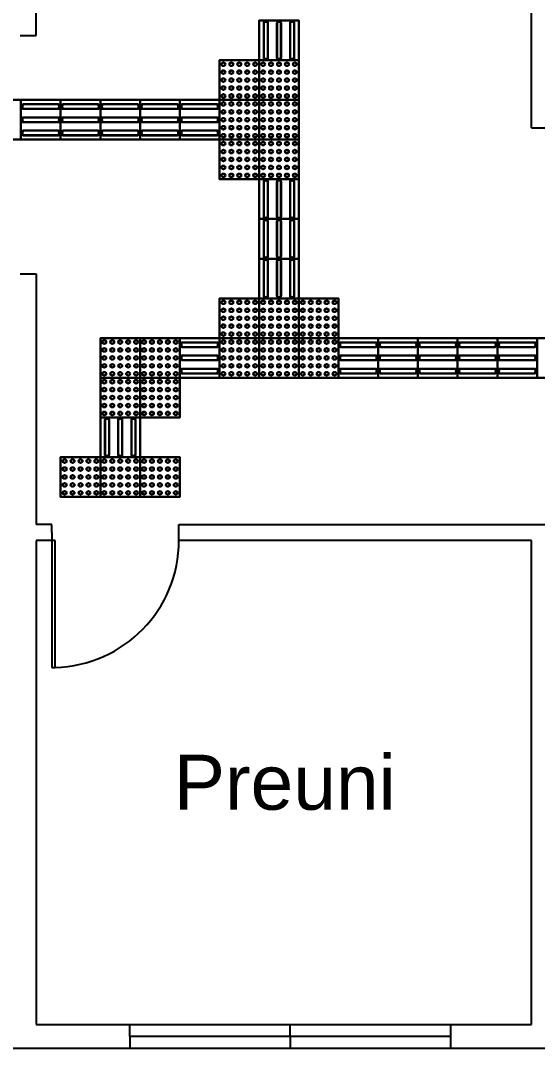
# Model space of a CAD drawing. Header units: millimetres. Extents: x 72331 to 137430, y 77189 to 139414.
# Drawn here: x 90360 to 93615, y 116994 to 123469 of the extents above; entities that cross this region are included whole.
import ezdxf

# ---------------------------------------------------------------- set-up
doc = ezdxf.new("R2010")
doc.units = ezdxf.units.MM
doc.header["$LTSCALE"] = 600
doc.layers.add('Piso Alerta', color=50, linetype='Continuous')
doc.layers.add('Piso Direcional', color=150, linetype='Continuous')
doc.styles.get("Standard").update_dxf_attribs({"font": 'arial.ttf'})

# ---------------------------------------------------------------- blocks, each defined once
blk = doc.blocks.new('*U990')
for radius in [12.5, 10]:
    blk.add_circle((0, 0), radius)
blk = doc.blocks.new('*U991')
at = {"layer": 'Piso Alerta', "color": 0, "linetype": 'ByBlock', "lineweight": -2, "transparency": 16777216}
for p in [(0, 200), (50, 200), (100, 200), (150, 200), (200, 200), (0, 150), (50, 150), (100, 150), (150, 150), (200, 150), (0, 100), (50, 100), (100, 100), (150, 100), (200, 100), (0, 50), (0, 0), (50, 50), (50, 0), (100, 50), (100, 0), (150, 50), (150, 0), (200, 50), (200, 0)]:
    blk.add_blockref('*U990', p, dxfattribs=at)
blk = doc.blocks.new('*U977')
for radius in [12.5, 10]:
    blk.add_circle((0, 0), radius)
blk = doc.blocks.new('*U978')
at = {"layer": 'Piso Alerta', "color": 0, "linetype": 'ByBlock', "lineweight": -2, "transparency": 16777216}
for p in [(0, 200), (50, 200), (100, 200), (150, 200), (200, 200), (0, 150), (50, 150), (100, 150), (150, 150), (200, 150), (0, 100), (50, 100), (100, 100), (150, 100), (200, 100), (0, 50), (0, 0), (50, 50), (50, 0), (100, 50), (100, 0), (150, 50), (150, 0), (200, 50), (200, 0)]:
    blk.add_blockref('*U977', p, dxfattribs=at)
blk = doc.blocks.new('*U979')
for radius in [12.5, 10]:
    blk.add_circle((0, 0), radius)
blk = doc.blocks.new('*U980')
at = {"layer": 'Piso Alerta', "color": 0, "linetype": 'ByBlock', "lineweight": -2, "transparency": 16777216}
for p in [(0, 200), (50, 200), (100, 200), (150, 200), (200, 200), (0, 150), (50, 150), (100, 150), (150, 150), (200, 150), (0, 100), (50, 100), (100, 100), (150, 100), (200, 100), (0, 50), (0, 0), (50, 50), (50, 0), (100, 50), (100, 0), (150, 50), (150, 0), (200, 50), (200, 0)]:
    blk.add_blockref('*U979', p, dxfattribs=at)
blk = doc.blocks.new('*U981')
for radius in [12.5, 10]:
    blk.add_circle((0, 0), radius)
blk = doc.blocks.new('*U982')
at = {"layer": 'Piso Alerta', "color": 0, "linetype": 'ByBlock', "lineweight": -2, "transparency": 16777216}
for p in [(0, 200), (50, 200), (100, 200), (150, 200), (200, 200), (0, 150), (50, 150), (100, 150), (150, 150), (200, 150), (0, 100), (50, 100), (100, 100), (150, 100), (200, 100), (0, 50), (0, 0), (50, 50), (50, 0), (100, 50), (100, 0), (150, 50), (150, 0), (200, 50), (200, 0)]:
    blk.add_blockref('*U981', p, dxfattribs=at)
blk = doc.blocks.new('*U999')
for radius in [12.5, 10]:
    blk.add_circle((0, 0), radius)
blk = doc.blocks.new('*U983')
at = {"layer": 'Piso Alerta', "color": 0, "linetype": 'ByBlock', "lineweight": -2, "transparency": 16777216}
for p in [(0, 200), (50, 200), (100, 200), (150, 200), (200, 200), (0, 150), (50, 150), (100, 150), (150, 150), (200, 150), (0, 100), (50, 100), (100, 100), (150, 100), (200, 100), (0, 50), (0, 0), (50, 50), (50, 0), (100, 50), (100, 0), (150, 50), (150, 0), (200, 50), (200, 0)]:
    blk.add_blockref('*U999', p, dxfattribs=at)
blk = doc.blocks.new('*U1001')
for radius in [12.5, 10]:
    blk.add_circle((0, 0), radius)
blk = doc.blocks.new('*U1000')
at = {"layer": 'Piso Alerta', "color": 0, "linetype": 'ByBlock', "lineweight": -2, "transparency": 16777216}
for p in [(0, 200), (50, 200), (100, 200), (150, 200), (200, 200), (0, 150), (50, 150), (100, 150), (150, 150), (200, 150), (0, 100), (50, 100), (100, 100), (150, 100), (200, 100), (0, 50), (0, 0), (50, 50), (50, 0), (100, 50), (100, 0), (150, 50), (150, 0), (200, 50), (200, 0)]:
    blk.add_blockref('*U1001', p, dxfattribs=at)
blk = doc.blocks.new('*U1002')
for radius in [12.5, 10]:
    blk.add_circle((0, 0), radius)
blk = doc.blocks.new('*U1003')
at = {"layer": 'Piso Alerta', "color": 0, "linetype": 'ByBlock', "lineweight": -2, "transparency": 16777216}
for p in [(0, 200), (50, 200), (100, 200), (150, 200), (200, 200), (0, 150), (50, 150), (100, 150), (150, 150), (200, 150), (0, 100), (50, 100), (100, 100), (150, 100), (200, 100), (0, 50), (0, 0), (50, 50), (50, 0), (100, 50), (100, 0), (150, 50), (150, 0), (200, 50), (200, 0)]:
    blk.add_blockref('*U1002', p, dxfattribs=at)
blk = doc.blocks.new('*U1004')
for radius in [12.5, 10]:
    blk.add_circle((0, 0), radius)
blk = doc.blocks.new('*U1005')
at = {"layer": 'Piso Alerta', "color": 0, "linetype": 'ByBlock', "lineweight": -2, "transparency": 16777216}
for p in [(0, 200), (50, 200), (100, 200), (150, 200), (200, 200), (0, 150), (50, 150), (100, 150), (150, 150), (200, 150), (0, 100), (50, 100), (100, 100), (150, 100), (200, 100), (0, 50), (0, 0), (50, 50), (50, 0), (100, 50), (100, 0), (150, 50), (150, 0), (200, 50), (200, 0)]:
    blk.add_blockref('*U1004', p, dxfattribs=at)
blk = doc.blocks.new('*U993')
for radius in [12.5, 10]:
    blk.add_circle((0, 0), radius)
blk = doc.blocks.new('*U992')
at = {"layer": 'Piso Alerta', "color": 0, "linetype": 'ByBlock', "lineweight": -2, "transparency": 16777216}
for p in [(0, 200), (50, 200), (100, 200), (150, 200), (200, 200), (0, 150), (50, 150), (100, 150), (150, 150), (200, 150), (0, 100), (50, 100), (100, 100), (150, 100), (200, 100), (0, 50), (0, 0), (50, 50), (50, 0), (100, 50), (100, 0), (150, 50), (150, 0), (200, 50), (200, 0)]:
    blk.add_blockref('*U993', p, dxfattribs=at)
blk = doc.blocks.new('*U995')
for radius in [12.5, 10]:
    blk.add_circle((0, 0), radius)
blk = doc.blocks.new('*U994')
at = {"layer": 'Piso Alerta', "color": 0, "linetype": 'ByBlock', "lineweight": -2, "transparency": 16777216}
for p in [(0, 200), (50, 200), (100, 200), (150, 200), (200, 200), (0, 150), (50, 150), (100, 150), (150, 150), (200, 150), (0, 100), (50, 100), (100, 100), (150, 100), (200, 100), (0, 50), (0, 0), (50, 50), (50, 0), (100, 50), (100, 0), (150, 50), (150, 0), (200, 50), (200, 0)]:
    blk.add_blockref('*U995', p, dxfattribs=at)
blk = doc.blocks.new('*U996')
for radius in [12.5, 10]:
    blk.add_circle((0, 0), radius)
blk = doc.blocks.new('*U997')
at = {"layer": 'Piso Alerta', "color": 0, "linetype": 'ByBlock', "lineweight": -2, "transparency": 16777216}
for p in [(0, 200), (50, 200), (100, 200), (150, 200), (200, 200), (0, 150), (50, 150), (100, 150), (150, 150), (200, 150), (0, 100), (50, 100), (100, 100), (150, 100), (200, 100), (0, 50), (0, 0), (50, 50), (50, 0), (100, 50), (100, 0), (150, 50), (150, 0), (200, 50), (200, 0)]:
    blk.add_blockref('*U996', p, dxfattribs=at)
blk = doc.blocks.new('*U1006')
for radius in [12.5, 10]:
    blk.add_circle((0, 0), radius)
blk = doc.blocks.new('*U998')
at = {"layer": 'Piso Alerta', "color": 0, "linetype": 'ByBlock', "lineweight": -2, "transparency": 16777216}
for p in [(0, 200), (50, 200), (100, 200), (150, 200), (200, 200), (0, 150), (50, 150), (100, 150), (150, 150), (200, 150), (0, 100), (50, 100), (100, 100), (150, 100), (200, 100), (0, 50), (0, 0), (50, 50), (50, 0), (100, 50), (100, 0), (150, 50), (150, 0), (200, 50), (200, 0)]:
    blk.add_blockref('*U1006', p, dxfattribs=at)
blk = doc.blocks.new('*U1008')
for radius in [12.5, 10]:
    blk.add_circle((0, 0), radius)
blk = doc.blocks.new('*U1007')
at = {"layer": 'Piso Alerta', "color": 0, "linetype": 'ByBlock', "lineweight": -2, "transparency": 16777216}
for p in [(0, 200), (50, 200), (100, 200), (150, 200), (200, 200), (0, 150), (50, 150), (100, 150), (150, 150), (200, 150), (0, 100), (50, 100), (100, 100), (150, 100), (200, 100), (0, 50), (0, 0), (50, 50), (50, 0), (100, 50), (100, 0), (150, 50), (150, 0), (200, 50), (200, 0)]:
    blk.add_blockref('*U1008', p, dxfattribs=at)
blk = doc.blocks.new('*U1009')
for radius in [12.5, 10]:
    blk.add_circle((0, 0), radius)
blk = doc.blocks.new('*U1010')
at = {"layer": 'Piso Alerta', "color": 0, "linetype": 'ByBlock', "lineweight": -2, "transparency": 16777216}
for p in [(0, 200), (50, 200), (100, 200), (150, 200), (200, 200), (0, 150), (50, 150), (100, 150), (150, 150), (200, 150), (0, 100), (50, 100), (100, 100), (150, 100), (200, 100), (0, 50), (0, 0), (50, 50), (50, 0), (100, 50), (100, 0), (150, 50), (150, 0), (200, 50), (200, 0)]:
    blk.add_blockref('*U1009', p, dxfattribs=at)
blk = doc.blocks.new('*U1011')
for radius in [12.5, 10]:
    blk.add_circle((0, 0), radius)
blk = doc.blocks.new('*U1012')
at = {"layer": 'Piso Alerta', "color": 0, "linetype": 'ByBlock', "lineweight": -2, "transparency": 16777216}
for p in [(0, 200), (50, 200), (100, 200), (150, 200), (200, 200), (0, 150), (50, 150), (100, 150), (150, 150), (200, 150), (0, 100), (50, 100), (100, 100), (150, 100), (200, 100), (0, 50), (0, 0), (50, 50), (50, 0), (100, 50), (100, 0), (150, 50), (150, 0), (200, 50), (200, 0)]:
    blk.add_blockref('*U1011', p, dxfattribs=at)
blk = doc.blocks.new('*U1017')
for radius in [12.5, 10]:
    blk.add_circle((0, 0), radius)
blk = doc.blocks.new('*U1018')
at = {"layer": 'Piso Alerta', "color": 0, "linetype": 'ByBlock', "lineweight": -2, "transparency": 16777216}
for p in [(0, 200), (50, 200), (100, 200), (150, 200), (200, 200), (0, 150), (50, 150), (100, 150), (150, 150), (200, 150), (0, 100), (50, 100), (100, 100), (150, 100), (200, 100), (0, 50), (0, 0), (50, 50), (50, 0), (100, 50), (100, 0), (150, 50), (150, 0), (200, 50), (200, 0)]:
    blk.add_blockref('*U1017', p, dxfattribs=at)
blk = doc.blocks.new('*U1019')
for radius in [12.5, 10]:
    blk.add_circle((0, 0), radius)
blk = doc.blocks.new('*U1020')
at = {"layer": 'Piso Alerta', "color": 0, "linetype": 'ByBlock', "lineweight": -2, "transparency": 16777216}
for p in [(0, 200), (50, 200), (100, 200), (150, 200), (200, 200), (0, 150), (50, 150), (100, 150), (150, 150), (200, 150), (0, 100), (50, 100), (100, 100), (150, 100), (200, 100), (0, 50), (0, 0), (50, 50), (50, 0), (100, 50), (100, 0), (150, 50), (150, 0), (200, 50), (200, 0)]:
    blk.add_blockref('*U1019', p, dxfattribs=at)
blk = doc.blocks.new('*U1013')
for radius in [12.5, 10]:
    blk.add_circle((0, 0), radius)
blk = doc.blocks.new('*U1014')
at = {"layer": 'Piso Alerta', "color": 0, "linetype": 'ByBlock', "lineweight": -2, "transparency": 16777216}
for p in [(0, 200), (50, 200), (100, 200), (150, 200), (200, 200), (0, 150), (50, 150), (100, 150), (150, 150), (200, 150), (0, 100), (50, 100), (100, 100), (150, 100), (200, 100), (0, 50), (0, 0), (50, 50), (50, 0), (100, 50), (100, 0), (150, 50), (150, 0), (200, 50), (200, 0)]:
    blk.add_blockref('*U1013', p, dxfattribs=at)
blk = doc.blocks.new('*U1015')
for radius in [12.5, 10]:
    blk.add_circle((0, 0), radius)
blk = doc.blocks.new('*U1016')
at = {"layer": 'Piso Alerta', "color": 0, "linetype": 'ByBlock', "lineweight": -2, "transparency": 16777216}
for p in [(0, 200), (50, 200), (100, 200), (150, 200), (200, 200), (0, 150), (50, 150), (100, 150), (150, 150), (200, 150), (0, 100), (50, 100), (100, 100), (150, 100), (200, 100), (0, 50), (0, 0), (50, 50), (50, 0), (100, 50), (100, 0), (150, 50), (150, 0), (200, 50), (200, 0)]:
    blk.add_blockref('*U1015', p, dxfattribs=at)

msp = doc.modelspace()

# ---------------------------------------------------------------- linework, layer by layer
for p, q in [((93577.3, 122793.5), (93577.3, 133033.5)), ((90457.3, 123373.5), (90457.3, 130323.5)), ((90357.3, 123373.5), (90457.3, 123373.5)), ((93577.3, 122793.5), (100257.3, 122793.5)), ((90357.3, 121873.5), (90457.3, 121873.5)), ((90457.3, 121873.5), (90457.3, 121773.5)), ((90457.3, 121773.5), (90457.3, 120293.5)), ((90557.3, 120293.5), (90457.3, 120293.5)), ((90557.3, 120243.5), (90557.3, 120293.5)), ((90557.3, 120243.5), (90557.3, 120193.5)), ((91357.3, 120193.5), (91357.3, 120293.5)), ((91357.3, 120293.5), (93577.3, 120293.5)), ((93577.3, 120293.5), (93727.3, 120293.5)), ((90457.3, 120193.5), (90457.3, 117143.5)), ((90557.3, 120193.5), (90457.3, 120193.5)), ((90557.3, 120193.5), (90557.3, 119393.5)), ((90577.3, 120193.5), (90557.3, 120193.5)), ((90577.3, 119393.5), (90577.3, 120193.5)), ((93577.3, 120193.5), (91357.3, 120193.5)), ((93577.3, 117143.5), (93577.3, 120193.5)), ((90557.3, 119393.5), (90577.3, 119393.5)), ((90457.3, 117143.5), (93577.3, 117143.5)), ((91047.3, 117068.5), (91047.3, 117143.5)), ((92057.3, 117068.5), (92057.3, 117143.5)), ((93067.3, 117143.5), (93067.3, 116993.5)), ((93067.3, 117068.5), (91047.3, 117068.5)), ((91047.3, 117068.5), (91047.3, 116993.5)), ((92057.3, 117068.5), (92057.3, 116993.5)), ((93727.3, 116993.5), (85007.3, 116993.5))]:
    msp.add_line(p, q)
for points in [[(91862.3, 123468.5), (92112.3, 123468.5), (92112.3, 123218.5), (91862.3, 123218.5)], [(91612.3, 123218.5), (91862.3, 123218.5), (91862.3, 122968.5), (91612.3, 122968.5)], [(91862.3, 123218.5), (92112.3, 123218.5), (92112.3, 122968.5), (91862.3, 122968.5)], [(90112.3, 122968.5), (90362.3, 122968.5), (90362.3, 122718.5), (90112.3, 122718.5)], [(90362.3, 122968.5), (90612.3, 122968.5), (90612.3, 122718.5), (90362.3, 122718.5)], [(90612.3, 122968.5), (90862.3, 122968.5), (90862.3, 122718.5), (90612.3, 122718.5)], [(90862.3, 122968.5), (91112.3, 122968.5), (91112.3, 122718.5), (90862.3, 122718.5)], [(91112.3, 122968.5), (91362.3, 122968.5), (91362.3, 122718.5), (91112.3, 122718.5)], [(91362.3, 122968.5), (91612.3, 122968.5), (91612.3, 122718.5), (91362.3, 122718.5)], [(91612.3, 122968.5), (91862.3, 122968.5), (91862.3, 122718.5), (91612.3, 122718.5)], [(91862.3, 122968.5), (92112.3, 122968.5), (92112.3, 122718.5), (91862.3, 122718.5)], [(91612.3, 122718.5), (91862.3, 122718.5), (91862.3, 122468.5), (91612.3, 122468.5)], [(91862.3, 122718.5), (92112.3, 122718.5), (92112.3, 122468.5), (91862.3, 122468.5)], [(91862.3, 122468.5), (92112.3, 122468.5), (92112.3, 122218.5), (91862.3, 122218.5)], [(91862.3, 122218.5), (92112.3, 122218.5), (92112.3, 121968.5), (91862.3, 121968.5)], [(91862.3, 121968.5), (92112.3, 121968.5), (92112.3, 121718.5), (91862.3, 121718.5)], [(91612.3, 121718.5), (91862.3, 121718.5), (91862.3, 121468.5), (91612.3, 121468.5)], [(91862.3, 121718.5), (92112.3, 121718.5), (92112.3, 121468.5), (91862.3, 121468.5)], [(92112.3, 121718.5), (92362.3, 121718.5), (92362.3, 121468.5), (92112.3, 121468.5)], [(90862.3, 121468.5), (91112.3, 121468.5), (91112.3, 121218.5), (90862.3, 121218.5)], [(91112.3, 121468.5), (91362.3, 121468.5), (91362.3, 121218.5), (91112.3, 121218.5)], [(91362.3, 121468.5), (91612.3, 121468.5), (91612.3, 121218.5), (91362.3, 121218.5)], [(91612.3, 121468.5), (91862.3, 121468.5), (91862.3, 121218.5), (91612.3, 121218.5)], [(91862.3, 121468.5), (92112.3, 121468.5), (92112.3, 121218.5), (91862.3, 121218.5)], [(92112.3, 121468.5), (92362.3, 121468.5), (92362.3, 121218.5), (92112.3, 121218.5)], [(92362.3, 121468.5), (92612.3, 121468.5), (92612.3, 121218.5), (92362.3, 121218.5)], [(92612.3, 121468.5), (92862.3, 121468.5), (92862.3, 121218.5), (92612.3, 121218.5)], [(92862.3, 121468.5), (93112.3, 121468.5), (93112.3, 121218.5), (92862.3, 121218.5)], [(93112.3, 121468.5), (93362.3, 121468.5), (93362.3, 121218.5), (93112.3, 121218.5)], [(93362.3, 121468.5), (93612.3, 121468.5), (93612.3, 121218.5), (93362.3, 121218.5)], [(93612.3, 121468.5), (93862.3, 121468.5), (93862.3, 121218.5), (93612.3, 121218.5)], [(90862.3, 121218.5), (91112.3, 121218.5), (91112.3, 120968.5), (90862.3, 120968.5)], [(91112.3, 121218.5), (91362.3, 121218.5), (91362.3, 120968.5), (91112.3, 120968.5)], [(90862.3, 120968.5), (91112.3, 120968.5), (91112.3, 120718.5), (90862.3, 120718.5)], [(90612.3, 120718.5), (90862.3, 120718.5), (90862.3, 120468.5), (90612.3, 120468.5)], [(90862.3, 120718.5), (91112.3, 120718.5), (91112.3, 120468.5), (90862.3, 120468.5)], [(91112.3, 120718.5), (91362.3, 120718.5), (91362.3, 120468.5), (91112.3, 120468.5)]]:
    msp.add_lwpolyline(points, close=True)
msp.add_arc((90557.3, 120193.5), 800, 271.4321, 0)
at = {"layer": 'Piso Alerta'}
for points in [[(91862.3, 123218.5), (91612.3, 123218.5), (91612.3, 122968.5), (91862.3, 122968.5), (91862.3, 123218.5), (91862.3, 123208.5)], [(92112.3, 123218.5), (91862.3, 123218.5), (91862.3, 122968.5), (92112.3, 122968.5), (92112.3, 123218.5), (92112.3, 123208.5)], [(91862.3, 122968.5), (91612.3, 122968.5), (91612.3, 122718.5), (91862.3, 122718.5), (91862.3, 122968.5), (91862.3, 122958.5)], [(92112.3, 122968.5), (91862.3, 122968.5), (91862.3, 122718.5), (92112.3, 122718.5), (92112.3, 122968.5), (92112.3, 122958.5)], [(91862.3, 122718.5), (91612.3, 122718.5), (91612.3, 122468.5), (91862.3, 122468.5), (91862.3, 122718.5), (91862.3, 122708.5)], [(92112.3, 122718.5), (91862.3, 122718.5), (91862.3, 122468.5), (92112.3, 122468.5), (92112.3, 122718.5), (92112.3, 122708.5)], [(91862.3, 121718.5), (91612.3, 121718.5), (91612.3, 121468.5), (91862.3, 121468.5), (91862.3, 121718.5), (91862.3, 121708.5)], [(92112.3, 121718.5), (91862.3, 121718.5), (91862.3, 121468.5), (92112.3, 121468.5), (92112.3, 121718.5), (92112.3, 121708.5)], [(92362.3, 121718.5), (92112.3, 121718.5), (92112.3, 121468.5), (92362.3, 121468.5), (92362.3, 121718.5), (92362.3, 121708.5)], [(91112.3, 121468.5), (90862.3, 121468.5), (90862.3, 121218.5), (91112.3, 121218.5), (91112.3, 121468.5), (91112.3, 121458.5)], [(91362.3, 121468.5), (91112.3, 121468.5), (91112.3, 121218.5), (91362.3, 121218.5), (91362.3, 121468.5), (91362.3, 121458.5)], [(91862.3, 121468.5), (91612.3, 121468.5), (91612.3, 121218.5), (91862.3, 121218.5), (91862.3, 121468.5), (91862.3, 121458.5)], [(92112.3, 121468.5), (91862.3, 121468.5), (91862.3, 121218.5), (92112.3, 121218.5), (92112.3, 121468.5), (92112.3, 121458.5)], [(92362.3, 121468.5), (92112.3, 121468.5), (92112.3, 121218.5), (92362.3, 121218.5), (92362.3, 121468.5), (92362.3, 121458.5)], [(91112.3, 121218.5), (90862.3, 121218.5), (90862.3, 120968.5), (91112.3, 120968.5), (91112.3, 121218.5), (91112.3, 121208.5)], [(91362.3, 121218.5), (91112.3, 121218.5), (91112.3, 120968.5), (91362.3, 120968.5), (91362.3, 121218.5), (91362.3, 121208.5)], [(90862.3, 120718.5), (90612.3, 120718.5), (90612.3, 120468.5), (90862.3, 120468.5), (90862.3, 120718.5), (90862.3, 120708.5)], [(91112.3, 120718.5), (90862.3, 120718.5), (90862.3, 120468.5), (91112.3, 120468.5), (91112.3, 120718.5), (91112.3, 120708.5)], [(91362.3, 120718.5), (91112.3, 120718.5), (91112.3, 120468.5), (91362.3, 120468.5), (91362.3, 120718.5), (91362.3, 120708.5)]]:
    msp.add_lwpolyline(points, dxfattribs=at)
at = {"layer": 'Piso Direcional'}
for points in [[(92112.3, 123468.5), (91862.3, 123468.5), (91862.3, 123218.5), (92112.3, 123218.5), (92112.3, 123468.5), (92112.3, 123458.5)], [(90362.3, 122718.5), (90362.3, 122968.5), (90112.3, 122968.5), (90112.3, 122718.5), (90362.3, 122718.5), (90352.3, 122718.5)], [(90612.3, 122718.5), (90612.3, 122968.5), (90362.3, 122968.5), (90362.3, 122718.5), (90612.3, 122718.5), (90602.3, 122718.5)], [(90862.3, 122718.5), (90862.3, 122968.5), (90612.3, 122968.5), (90612.3, 122718.5), (90862.3, 122718.5), (90852.3, 122718.5)], [(91112.3, 122718.5), (91112.3, 122968.5), (90862.3, 122968.5), (90862.3, 122718.5), (91112.3, 122718.5), (91102.3, 122718.5)], [(91362.3, 122718.5), (91362.3, 122968.5), (91112.3, 122968.5), (91112.3, 122718.5), (91362.3, 122718.5), (91352.3, 122718.5)], [(91612.3, 122718.5), (91612.3, 122968.5), (91362.3, 122968.5), (91362.3, 122718.5), (91612.3, 122718.5), (91602.3, 122718.5)], [(92112.3, 122468.5), (91862.3, 122468.5), (91862.3, 122218.5), (92112.3, 122218.5), (92112.3, 122468.5), (92112.3, 122458.5)], [(92112.3, 122218.5), (91862.3, 122218.5), (91862.3, 121968.5), (92112.3, 121968.5), (92112.3, 122218.5), (92112.3, 122208.5)], [(92112.3, 121968.5), (91862.3, 121968.5), (91862.3, 121718.5), (92112.3, 121718.5), (92112.3, 121968.5), (92112.3, 121958.5)], [(91612.3, 121218.5), (91612.3, 121468.5), (91362.3, 121468.5), (91362.3, 121218.5), (91612.3, 121218.5), (91602.3, 121218.5)], [(92612.3, 121218.5), (92612.3, 121468.5), (92362.3, 121468.5), (92362.3, 121218.5), (92612.3, 121218.5), (92602.3, 121218.5)], [(92862.3, 121218.5), (92862.3, 121468.5), (92612.3, 121468.5), (92612.3, 121218.5), (92862.3, 121218.5), (92852.3, 121218.5)], [(93112.3, 121218.5), (93112.3, 121468.5), (92862.3, 121468.5), (92862.3, 121218.5), (93112.3, 121218.5), (93102.3, 121218.5)], [(93362.3, 121218.5), (93362.3, 121468.5), (93112.3, 121468.5), (93112.3, 121218.5), (93362.3, 121218.5), (93352.3, 121218.5)], [(93612.3, 121218.5), (93612.3, 121468.5), (93362.3, 121468.5), (93362.3, 121218.5), (93612.3, 121218.5), (93602.3, 121218.5)], [(93862.3, 121218.5), (93862.3, 121468.5), (93612.3, 121468.5), (93612.3, 121218.5), (93862.3, 121218.5), (93852.3, 121218.5)], [(91112.3, 120968.5), (90862.3, 120968.5), (90862.3, 120718.5), (91112.3, 120718.5), (91112.3, 120968.5), (91112.3, 120958.5)]]:
    msp.add_lwpolyline(points, dxfattribs=at)
for points in [[(91919.3, 123233.5), (91919.3, 123453.5, 0.414214), (91909.3, 123463.5), (91899.3, 123463.5, 0.414214), (91889.3, 123453.5), (91889.3, 123233.5, 0.414214), (91899.3, 123223.5), (91909.3, 123223.5, 0.414214)], [(91916.8, 123238.5), (91916.8, 123448.5, 0.414214), (91906.8, 123458.5), (91901.8, 123458.5, 0.414214), (91891.8, 123448.5), (91891.8, 123238.5, 0.414214), (91901.8, 123228.5), (91906.8, 123228.5, 0.414214)], [(91972.3, 123453.5), (91972.3, 123233.5, 0.414214), (91982.3, 123223.5), (91992.3, 123223.5, 0.414214), (92002.3, 123233.5), (92002.3, 123453.5, 0.414214), (91992.3, 123463.5), (91982.3, 123463.5, 0.414214)], [(91984.8, 123228.5), (91989.8, 123228.5, 0.414214), (91999.8, 123238.5), (91999.8, 123448.5, 0.414214), (91989.8, 123458.5), (91984.8, 123458.5, 0.414214), (91974.8, 123448.5), (91974.8, 123238.5, 0.414214)], [(92065.3, 123463.5, 0.414214), (92055.3, 123453.5), (92055.3, 123233.5, 0.414214), (92065.3, 123223.5), (92075.3, 123223.5, 0.414214), (92085.3, 123233.5), (92085.3, 123453.5, 0.414214), (92075.3, 123463.5)], [(92082.8, 123238.5), (92082.8, 123448.5, 0.414214), (92072.8, 123458.5), (92067.8, 123458.5, 0.414214), (92057.8, 123448.5), (92057.8, 123238.5, 0.414214), (92067.8, 123228.5), (92072.8, 123228.5, 0.414214)], [(90377.3, 122911.5), (90597.3, 122911.5, 0.414214), (90607.3, 122921.5), (90607.3, 122931.5, 0.414214), (90597.3, 122941.5), (90377.3, 122941.5, 0.414214), (90367.3, 122931.5), (90367.3, 122921.5, 0.414214)], [(90382.3, 122914), (90592.3, 122914, 0.414214), (90602.3, 122924), (90602.3, 122929, 0.414214), (90592.3, 122939), (90382.3, 122939, 0.414214), (90372.3, 122929), (90372.3, 122924, 0.414214)], [(90627.3, 122911.5), (90847.3, 122911.5, 0.414214), (90857.3, 122921.5), (90857.3, 122931.5, 0.414214), (90847.3, 122941.5), (90627.3, 122941.5, 0.414214), (90617.3, 122931.5), (90617.3, 122921.5, 0.414214)], [(90632.3, 122914), (90842.3, 122914, 0.414214), (90852.3, 122924), (90852.3, 122929, 0.414214), (90842.3, 122939), (90632.3, 122939, 0.414214), (90622.3, 122929), (90622.3, 122924, 0.414214)], [(90877.3, 122911.5), (91097.3, 122911.5, 0.414214), (91107.3, 122921.5), (91107.3, 122931.5, 0.414214), (91097.3, 122941.5), (90877.3, 122941.5, 0.414214), (90867.3, 122931.5), (90867.3, 122921.5, 0.414214)], [(90882.3, 122914), (91092.3, 122914, 0.414214), (91102.3, 122924), (91102.3, 122929, 0.414214), (91092.3, 122939), (90882.3, 122939, 0.414214), (90872.3, 122929), (90872.3, 122924, 0.414214)], [(91127.3, 122911.5), (91347.3, 122911.5, 0.414214), (91357.3, 122921.5), (91357.3, 122931.5, 0.414214), (91347.3, 122941.5), (91127.3, 122941.5, 0.414214), (91117.3, 122931.5), (91117.3, 122921.5, 0.414214)], [(91132.3, 122914), (91342.3, 122914, 0.414214), (91352.3, 122924), (91352.3, 122929, 0.414214), (91342.3, 122939), (91132.3, 122939, 0.414214), (91122.3, 122929), (91122.3, 122924, 0.414214)], [(91377.3, 122911.5), (91597.3, 122911.5, 0.414214), (91607.3, 122921.5), (91607.3, 122931.5, 0.414214), (91597.3, 122941.5), (91377.3, 122941.5, 0.414214), (91367.3, 122931.5), (91367.3, 122921.5, 0.414214)], [(91382.3, 122914), (91592.3, 122914, 0.414214), (91602.3, 122924), (91602.3, 122929, 0.414214), (91592.3, 122939), (91382.3, 122939, 0.414214), (91372.3, 122929), (91372.3, 122924, 0.414214)], [(90597.3, 122858.5), (90377.3, 122858.5, 0.414214), (90367.3, 122848.5), (90367.3, 122838.5, 0.414214), (90377.3, 122828.5), (90597.3, 122828.5, 0.414214), (90607.3, 122838.5), (90607.3, 122848.5, 0.414214)], [(90372.3, 122846), (90372.3, 122841, 0.414214), (90382.3, 122831), (90592.3, 122831, 0.414214), (90602.3, 122841), (90602.3, 122846, 0.414214), (90592.3, 122856), (90382.3, 122856, 0.414214)], [(90847.3, 122858.5), (90627.3, 122858.5, 0.414214), (90617.3, 122848.5), (90617.3, 122838.5, 0.414214), (90627.3, 122828.5), (90847.3, 122828.5, 0.414214), (90857.3, 122838.5), (90857.3, 122848.5, 0.414214)], [(90622.3, 122846), (90622.3, 122841, 0.414214), (90632.3, 122831), (90842.3, 122831, 0.414214), (90852.3, 122841), (90852.3, 122846, 0.414214), (90842.3, 122856), (90632.3, 122856, 0.414214)], [(91097.3, 122858.5), (90877.3, 122858.5, 0.414214), (90867.3, 122848.5), (90867.3, 122838.5, 0.414214), (90877.3, 122828.5), (91097.3, 122828.5, 0.414214), (91107.3, 122838.5), (91107.3, 122848.5, 0.414214)], [(90872.3, 122846), (90872.3, 122841, 0.414214), (90882.3, 122831), (91092.3, 122831, 0.414214), (91102.3, 122841), (91102.3, 122846, 0.414214), (91092.3, 122856), (90882.3, 122856, 0.414214)], [(91347.3, 122858.5), (91127.3, 122858.5, 0.414214), (91117.3, 122848.5), (91117.3, 122838.5, 0.414214), (91127.3, 122828.5), (91347.3, 122828.5, 0.414214), (91357.3, 122838.5), (91357.3, 122848.5, 0.414214)], [(91122.3, 122846), (91122.3, 122841, 0.414214), (91132.3, 122831), (91342.3, 122831, 0.414214), (91352.3, 122841), (91352.3, 122846, 0.414214), (91342.3, 122856), (91132.3, 122856, 0.414214)], [(91597.3, 122858.5), (91377.3, 122858.5, 0.414214), (91367.3, 122848.5), (91367.3, 122838.5, 0.414214), (91377.3, 122828.5), (91597.3, 122828.5, 0.414214), (91607.3, 122838.5), (91607.3, 122848.5, 0.414214)], [(91372.3, 122846), (91372.3, 122841, 0.414214), (91382.3, 122831), (91592.3, 122831, 0.414214), (91602.3, 122841), (91602.3, 122846, 0.414214), (91592.3, 122856), (91382.3, 122856, 0.414214)], [(90607.3, 122765.5, 0.414214), (90597.3, 122775.5), (90377.3, 122775.5, 0.414214), (90367.3, 122765.5), (90367.3, 122755.5, 0.414214), (90377.3, 122745.5), (90597.3, 122745.5, 0.414214), (90607.3, 122755.5)], [(90382.3, 122748), (90592.3, 122748, 0.414214), (90602.3, 122758), (90602.3, 122763, 0.414214), (90592.3, 122773), (90382.3, 122773, 0.414214), (90372.3, 122763), (90372.3, 122758, 0.414214)], [(90857.3, 122765.5, 0.414214), (90847.3, 122775.5), (90627.3, 122775.5, 0.414214), (90617.3, 122765.5), (90617.3, 122755.5, 0.414214), (90627.3, 122745.5), (90847.3, 122745.5, 0.414214), (90857.3, 122755.5)], [(90632.3, 122748), (90842.3, 122748, 0.414214), (90852.3, 122758), (90852.3, 122763, 0.414214), (90842.3, 122773), (90632.3, 122773, 0.414214), (90622.3, 122763), (90622.3, 122758, 0.414214)], [(91107.3, 122765.5, 0.414214), (91097.3, 122775.5), (90877.3, 122775.5, 0.414214), (90867.3, 122765.5), (90867.3, 122755.5, 0.414214), (90877.3, 122745.5), (91097.3, 122745.5, 0.414214), (91107.3, 122755.5)], [(90882.3, 122748), (91092.3, 122748, 0.414214), (91102.3, 122758), (91102.3, 122763, 0.414214), (91092.3, 122773), (90882.3, 122773, 0.414214), (90872.3, 122763), (90872.3, 122758, 0.414214)], [(91357.3, 122765.5, 0.414214), (91347.3, 122775.5), (91127.3, 122775.5, 0.414214), (91117.3, 122765.5), (91117.3, 122755.5, 0.414214), (91127.3, 122745.5), (91347.3, 122745.5, 0.414214), (91357.3, 122755.5)], [(91132.3, 122748), (91342.3, 122748, 0.414214), (91352.3, 122758), (91352.3, 122763, 0.414214), (91342.3, 122773), (91132.3, 122773, 0.414214), (91122.3, 122763), (91122.3, 122758, 0.414214)], [(91607.3, 122765.5, 0.414214), (91597.3, 122775.5), (91377.3, 122775.5, 0.414214), (91367.3, 122765.5), (91367.3, 122755.5, 0.414214), (91377.3, 122745.5), (91597.3, 122745.5, 0.414214), (91607.3, 122755.5)], [(91382.3, 122748), (91592.3, 122748, 0.414214), (91602.3, 122758), (91602.3, 122763, 0.414214), (91592.3, 122773), (91382.3, 122773, 0.414214), (91372.3, 122763), (91372.3, 122758, 0.414214)], [(91919.3, 122233.5), (91919.3, 122453.5, 0.414214), (91909.3, 122463.5), (91899.3, 122463.5, 0.414214), (91889.3, 122453.5), (91889.3, 122233.5, 0.414214), (91899.3, 122223.5), (91909.3, 122223.5, 0.414214)], [(91916.8, 122238.5), (91916.8, 122448.5, 0.414214), (91906.8, 122458.5), (91901.8, 122458.5, 0.414214), (91891.8, 122448.5), (91891.8, 122238.5, 0.414214), (91901.8, 122228.5), (91906.8, 122228.5, 0.414214)], [(91972.3, 122453.5), (91972.3, 122233.5, 0.414214), (91982.3, 122223.5), (91992.3, 122223.5, 0.414214), (92002.3, 122233.5), (92002.3, 122453.5, 0.414214), (91992.3, 122463.5), (91982.3, 122463.5, 0.414214)], [(91984.8, 122228.5), (91989.8, 122228.5, 0.414214), (91999.8, 122238.5), (91999.8, 122448.5, 0.414214), (91989.8, 122458.5), (91984.8, 122458.5, 0.414214), (91974.8, 122448.5), (91974.8, 122238.5, 0.414214)], [(92065.3, 122463.5, 0.414214), (92055.3, 122453.5), (92055.3, 122233.5, 0.414214), (92065.3, 122223.5), (92075.3, 122223.5, 0.414214), (92085.3, 122233.5), (92085.3, 122453.5, 0.414214), (92075.3, 122463.5)], [(92082.8, 122238.5), (92082.8, 122448.5, 0.414214), (92072.8, 122458.5), (92067.8, 122458.5, 0.414214), (92057.8, 122448.5), (92057.8, 122238.5, 0.414214), (92067.8, 122228.5), (92072.8, 122228.5, 0.414214)], [(91919.3, 121983.5), (91919.3, 122203.5, 0.414214), (91909.3, 122213.5), (91899.3, 122213.5, 0.414214), (91889.3, 122203.5), (91889.3, 121983.5, 0.414214), (91899.3, 121973.5), (91909.3, 121973.5, 0.414214)], [(91916.8, 121988.5), (91916.8, 122198.5, 0.414214), (91906.8, 122208.5), (91901.8, 122208.5, 0.414214), (91891.8, 122198.5), (91891.8, 121988.5, 0.414214), (91901.8, 121978.5), (91906.8, 121978.5, 0.414214)], [(91972.3, 122203.5), (91972.3, 121983.5, 0.414214), (91982.3, 121973.5), (91992.3, 121973.5, 0.414214), (92002.3, 121983.5), (92002.3, 122203.5, 0.414214), (91992.3, 122213.5), (91982.3, 122213.5, 0.414214)], [(91984.8, 121978.5), (91989.8, 121978.5, 0.414214), (91999.8, 121988.5), (91999.8, 122198.5, 0.414214), (91989.8, 122208.5), (91984.8, 122208.5, 0.414214), (91974.8, 122198.5), (91974.8, 121988.5, 0.414214)], [(92065.3, 122213.5, 0.414214), (92055.3, 122203.5), (92055.3, 121983.5, 0.414214), (92065.3, 121973.5), (92075.3, 121973.5, 0.414214), (92085.3, 121983.5), (92085.3, 122203.5, 0.414214), (92075.3, 122213.5)], [(92082.8, 121988.5), (92082.8, 122198.5, 0.414214), (92072.8, 122208.5), (92067.8, 122208.5, 0.414214), (92057.8, 122198.5), (92057.8, 121988.5, 0.414214), (92067.8, 121978.5), (92072.8, 121978.5, 0.414214)], [(91919.3, 121733.5), (91919.3, 121953.5, 0.414214), (91909.3, 121963.5), (91899.3, 121963.5, 0.414214), (91889.3, 121953.5), (91889.3, 121733.5, 0.414214), (91899.3, 121723.5), (91909.3, 121723.5, 0.414214)], [(91916.8, 121738.5), (91916.8, 121948.5, 0.414214), (91906.8, 121958.5), (91901.8, 121958.5, 0.414214), (91891.8, 121948.5), (91891.8, 121738.5, 0.414214), (91901.8, 121728.5), (91906.8, 121728.5, 0.414214)], [(91972.3, 121953.5), (91972.3, 121733.5, 0.414214), (91982.3, 121723.5), (91992.3, 121723.5, 0.414214), (92002.3, 121733.5), (92002.3, 121953.5, 0.414214), (91992.3, 121963.5), (91982.3, 121963.5, 0.414214)], [(91984.8, 121728.5), (91989.8, 121728.5, 0.414214), (91999.8, 121738.5), (91999.8, 121948.5, 0.414214), (91989.8, 121958.5), (91984.8, 121958.5, 0.414214), (91974.8, 121948.5), (91974.8, 121738.5, 0.414214)], [(92065.3, 121963.5, 0.414214), (92055.3, 121953.5), (92055.3, 121733.5, 0.414214), (92065.3, 121723.5), (92075.3, 121723.5, 0.414214), (92085.3, 121733.5), (92085.3, 121953.5, 0.414214), (92075.3, 121963.5)], [(92082.8, 121738.5), (92082.8, 121948.5, 0.414214), (92072.8, 121958.5), (92067.8, 121958.5, 0.414214), (92057.8, 121948.5), (92057.8, 121738.5, 0.414214), (92067.8, 121728.5), (92072.8, 121728.5, 0.414214)], [(91377.3, 121411.5), (91597.3, 121411.5, 0.414214), (91607.3, 121421.5), (91607.3, 121431.5, 0.414214), (91597.3, 121441.5), (91377.3, 121441.5, 0.414214), (91367.3, 121431.5), (91367.3, 121421.5, 0.414214)], [(91382.3, 121414), (91592.3, 121414, 0.414214), (91602.3, 121424), (91602.3, 121429, 0.414214), (91592.3, 121439), (91382.3, 121439, 0.414214), (91372.3, 121429), (91372.3, 121424, 0.414214)], [(92377.3, 121411.5), (92597.3, 121411.5, 0.414214), (92607.3, 121421.5), (92607.3, 121431.5, 0.414214), (92597.3, 121441.5), (92377.3, 121441.5, 0.414214), (92367.3, 121431.5), (92367.3, 121421.5, 0.414214)], [(92382.3, 121414), (92592.3, 121414, 0.414214), (92602.3, 121424), (92602.3, 121429, 0.414214), (92592.3, 121439), (92382.3, 121439, 0.414214), (92372.3, 121429), (92372.3, 121424, 0.414214)], [(92627.3, 121411.5), (92847.3, 121411.5, 0.414214), (92857.3, 121421.5), (92857.3, 121431.5, 0.414214), (92847.3, 121441.5), (92627.3, 121441.5, 0.414214), (92617.3, 121431.5), (92617.3, 121421.5, 0.414214)], [(92632.3, 121414), (92842.3, 121414, 0.414214), (92852.3, 121424), (92852.3, 121429, 0.414214), (92842.3, 121439), (92632.3, 121439, 0.414214), (92622.3, 121429), (92622.3, 121424, 0.414214)], [(92877.3, 121411.5), (93097.3, 121411.5, 0.414214), (93107.3, 121421.5), (93107.3, 121431.5, 0.414214), (93097.3, 121441.5), (92877.3, 121441.5, 0.414214), (92867.3, 121431.5), (92867.3, 121421.5, 0.414214)], [(92882.3, 121414), (93092.3, 121414, 0.414214), (93102.3, 121424), (93102.3, 121429, 0.414214), (93092.3, 121439), (92882.3, 121439, 0.414214), (92872.3, 121429), (92872.3, 121424, 0.414214)], [(93127.3, 121411.5), (93347.3, 121411.5, 0.414214), (93357.3, 121421.5), (93357.3, 121431.5, 0.414214), (93347.3, 121441.5), (93127.3, 121441.5, 0.414214), (93117.3, 121431.5), (93117.3, 121421.5, 0.414214)], [(93132.3, 121414), (93342.3, 121414, 0.414214), (93352.3, 121424), (93352.3, 121429, 0.414214), (93342.3, 121439), (93132.3, 121439, 0.414214), (93122.3, 121429), (93122.3, 121424, 0.414214)], [(93377.3, 121411.5), (93597.3, 121411.5, 0.414214), (93607.3, 121421.5), (93607.3, 121431.5, 0.414214), (93597.3, 121441.5), (93377.3, 121441.5, 0.414214), (93367.3, 121431.5), (93367.3, 121421.5, 0.414214)], [(93382.3, 121414), (93592.3, 121414, 0.414214), (93602.3, 121424), (93602.3, 121429, 0.414214), (93592.3, 121439), (93382.3, 121439, 0.414214), (93372.3, 121429), (93372.3, 121424, 0.414214)], [(91597.3, 121358.5), (91377.3, 121358.5, 0.414214), (91367.3, 121348.5), (91367.3, 121338.5, 0.414214), (91377.3, 121328.5), (91597.3, 121328.5, 0.414214), (91607.3, 121338.5), (91607.3, 121348.5, 0.414214)], [(91372.3, 121346), (91372.3, 121341, 0.414214), (91382.3, 121331), (91592.3, 121331, 0.414214), (91602.3, 121341), (91602.3, 121346, 0.414214), (91592.3, 121356), (91382.3, 121356, 0.414214)], [(92597.3, 121358.5), (92377.3, 121358.5, 0.414214), (92367.3, 121348.5), (92367.3, 121338.5, 0.414214), (92377.3, 121328.5), (92597.3, 121328.5, 0.414214), (92607.3, 121338.5), (92607.3, 121348.5, 0.414214)], [(92372.3, 121346), (92372.3, 121341, 0.414214), (92382.3, 121331), (92592.3, 121331, 0.414214), (92602.3, 121341), (92602.3, 121346, 0.414214), (92592.3, 121356), (92382.3, 121356, 0.414214)], [(92847.3, 121358.5), (92627.3, 121358.5, 0.414214), (92617.3, 121348.5), (92617.3, 121338.5, 0.414214), (92627.3, 121328.5), (92847.3, 121328.5, 0.414214), (92857.3, 121338.5), (92857.3, 121348.5, 0.414214)], [(92622.3, 121346), (92622.3, 121341, 0.414214), (92632.3, 121331), (92842.3, 121331, 0.414214), (92852.3, 121341), (92852.3, 121346, 0.414214), (92842.3, 121356), (92632.3, 121356, 0.414214)], [(93097.3, 121358.5), (92877.3, 121358.5, 0.414214), (92867.3, 121348.5), (92867.3, 121338.5, 0.414214), (92877.3, 121328.5), (93097.3, 121328.5, 0.414214), (93107.3, 121338.5), (93107.3, 121348.5, 0.414214)], [(92872.3, 121346), (92872.3, 121341, 0.414214), (92882.3, 121331), (93092.3, 121331, 0.414214), (93102.3, 121341), (93102.3, 121346, 0.414214), (93092.3, 121356), (92882.3, 121356, 0.414214)], [(93347.3, 121358.5), (93127.3, 121358.5, 0.414214), (93117.3, 121348.5), (93117.3, 121338.5, 0.414214), (93127.3, 121328.5), (93347.3, 121328.5, 0.414214), (93357.3, 121338.5), (93357.3, 121348.5, 0.414214)], [(93122.3, 121346), (93122.3, 121341, 0.414214), (93132.3, 121331), (93342.3, 121331, 0.414214), (93352.3, 121341), (93352.3, 121346, 0.414214), (93342.3, 121356), (93132.3, 121356, 0.414214)], [(93597.3, 121358.5), (93377.3, 121358.5, 0.414214), (93367.3, 121348.5), (93367.3, 121338.5, 0.414214), (93377.3, 121328.5), (93597.3, 121328.5, 0.414214), (93607.3, 121338.5), (93607.3, 121348.5, 0.414214)], [(93372.3, 121346), (93372.3, 121341, 0.414214), (93382.3, 121331), (93592.3, 121331, 0.414214), (93602.3, 121341), (93602.3, 121346, 0.414214), (93592.3, 121356), (93382.3, 121356, 0.414214)], [(91607.3, 121265.5, 0.414214), (91597.3, 121275.5), (91377.3, 121275.5, 0.414214), (91367.3, 121265.5), (91367.3, 121255.5, 0.414214), (91377.3, 121245.5), (91597.3, 121245.5, 0.414214), (91607.3, 121255.5)], [(91382.3, 121248), (91592.3, 121248, 0.414214), (91602.3, 121258), (91602.3, 121263, 0.414214), (91592.3, 121273), (91382.3, 121273, 0.414214), (91372.3, 121263), (91372.3, 121258, 0.414214)], [(92607.3, 121265.5, 0.414214), (92597.3, 121275.5), (92377.3, 121275.5, 0.414214), (92367.3, 121265.5), (92367.3, 121255.5, 0.414214), (92377.3, 121245.5), (92597.3, 121245.5, 0.414214), (92607.3, 121255.5)], [(92382.3, 121248), (92592.3, 121248, 0.414214), (92602.3, 121258), (92602.3, 121263, 0.414214), (92592.3, 121273), (92382.3, 121273, 0.414214), (92372.3, 121263), (92372.3, 121258, 0.414214)], [(92857.3, 121265.5, 0.414214), (92847.3, 121275.5), (92627.3, 121275.5, 0.414214), (92617.3, 121265.5), (92617.3, 121255.5, 0.414214), (92627.3, 121245.5), (92847.3, 121245.5, 0.414214), (92857.3, 121255.5)], [(92632.3, 121248), (92842.3, 121248, 0.414214), (92852.3, 121258), (92852.3, 121263, 0.414214), (92842.3, 121273), (92632.3, 121273, 0.414214), (92622.3, 121263), (92622.3, 121258, 0.414214)], [(93107.3, 121265.5, 0.414214), (93097.3, 121275.5), (92877.3, 121275.5, 0.414214), (92867.3, 121265.5), (92867.3, 121255.5, 0.414214), (92877.3, 121245.5), (93097.3, 121245.5, 0.414214), (93107.3, 121255.5)], [(92882.3, 121248), (93092.3, 121248, 0.414214), (93102.3, 121258), (93102.3, 121263, 0.414214), (93092.3, 121273), (92882.3, 121273, 0.414214), (92872.3, 121263), (92872.3, 121258, 0.414214)], [(93357.3, 121265.5, 0.414214), (93347.3, 121275.5), (93127.3, 121275.5, 0.414214), (93117.3, 121265.5), (93117.3, 121255.5, 0.414214), (93127.3, 121245.5), (93347.3, 121245.5, 0.414214), (93357.3, 121255.5)], [(93132.3, 121248), (93342.3, 121248, 0.414214), (93352.3, 121258), (93352.3, 121263, 0.414214), (93342.3, 121273), (93132.3, 121273, 0.414214), (93122.3, 121263), (93122.3, 121258, 0.414214)], [(93607.3, 121265.5, 0.414214), (93597.3, 121275.5), (93377.3, 121275.5, 0.414214), (93367.3, 121265.5), (93367.3, 121255.5, 0.414214), (93377.3, 121245.5), (93597.3, 121245.5, 0.414214), (93607.3, 121255.5)], [(93382.3, 121248), (93592.3, 121248, 0.414214), (93602.3, 121258), (93602.3, 121263, 0.414214), (93592.3, 121273), (93382.3, 121273, 0.414214), (93372.3, 121263), (93372.3, 121258, 0.414214)], [(90919.3, 120733.5), (90919.3, 120953.5, 0.414214), (90909.3, 120963.5), (90899.3, 120963.5, 0.414214), (90889.3, 120953.5), (90889.3, 120733.5, 0.414214), (90899.3, 120723.5), (90909.3, 120723.5, 0.414214)], [(90916.8, 120738.5), (90916.8, 120948.5, 0.414214), (90906.8, 120958.5), (90901.8, 120958.5, 0.414214), (90891.8, 120948.5), (90891.8, 120738.5, 0.414214), (90901.8, 120728.5), (90906.8, 120728.5, 0.414214)], [(90972.3, 120953.5), (90972.3, 120733.5, 0.414214), (90982.3, 120723.5), (90992.3, 120723.5, 0.414214), (91002.3, 120733.5), (91002.3, 120953.5, 0.414214), (90992.3, 120963.5), (90982.3, 120963.5, 0.414214)], [(90984.8, 120728.5), (90989.8, 120728.5, 0.414214), (90999.8, 120738.5), (90999.8, 120948.5, 0.414214), (90989.8, 120958.5), (90984.8, 120958.5, 0.414214), (90974.8, 120948.5), (90974.8, 120738.5, 0.414214)], [(91065.3, 120963.5, 0.414214), (91055.3, 120953.5), (91055.3, 120733.5, 0.414214), (91065.3, 120723.5), (91075.3, 120723.5, 0.414214), (91085.3, 120733.5), (91085.3, 120953.5, 0.414214), (91075.3, 120963.5)], [(91082.8, 120738.5), (91082.8, 120948.5, 0.414214), (91072.8, 120958.5), (91067.8, 120958.5, 0.414214), (91057.8, 120948.5), (91057.8, 120738.5, 0.414214), (91067.8, 120728.5), (91072.8, 120728.5, 0.414214)]]:
    msp.add_lwpolyline(points, format="xyb", close=True, dxfattribs=at)

# ---------------------------------------------------------------- block references
at = {"layer": 'Piso Alerta'}
for name, p in [('*U1014', (91637.3, 122993.5)), ('*U1016', (91887.3, 122993.5)), ('*U1018', (91637.3, 122743.5)), ('*U1020', (91887.3, 122743.5)), ('*U1010', (91637.3, 122493.5)), ('*U1012', (91887.3, 122493.5)), ('*U980', (91637.3, 121493.5)), ('*U982', (91887.3, 121493.5)), ('*U1000', (92137.3, 121493.5)), ('*U1005', (90887.3, 121243.5)), ('*U994', (91137.3, 121243.5)), ('*U991', (91637.3, 121243.5)), ('*U978', (91887.3, 121243.5)), ('*U983', (92137.3, 121243.5)), ('*U1003', (90887.3, 120993.5)), ('*U992', (91137.3, 120993.5)), ('*U997', (90637.3, 120493.5)), ('*U998', (90887.3, 120493.5)), ('*U1007', (91137.3, 120493.5))]:
    msp.add_blockref(name, p, dxfattribs=at)

# ---------------------------------------------------------------- texts
msp.add_text('Preuni', height=346.1).set_placement((91324.8, 118497.3))

doc.saveas('drawing.dxf')
